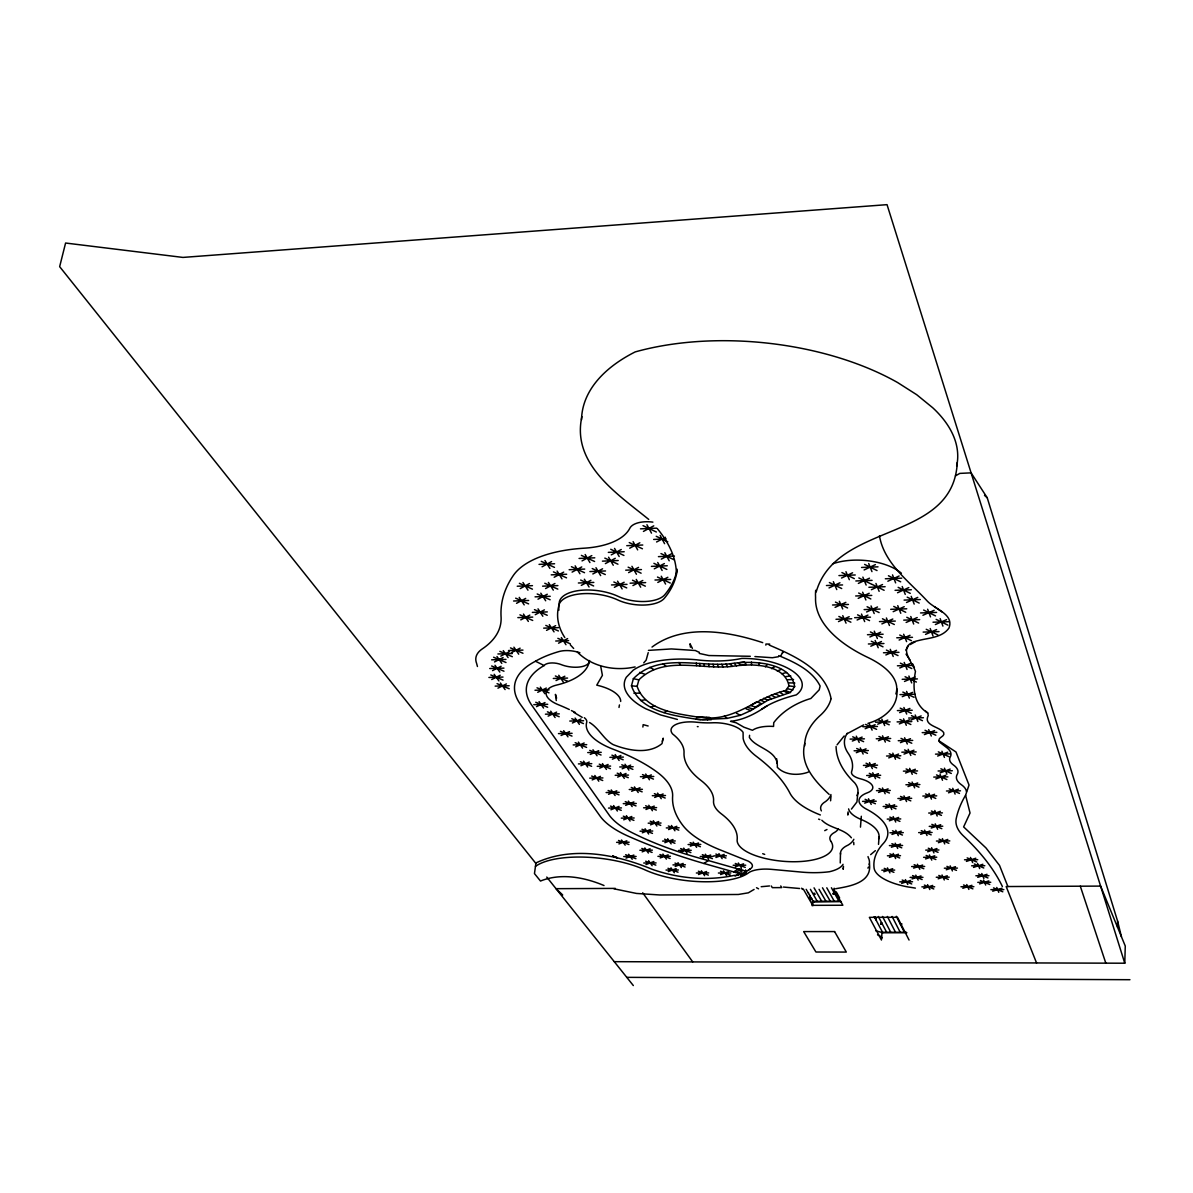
<?xml version="1.0" encoding="UTF-8"?>
<svg xmlns="http://www.w3.org/2000/svg" width="1193" height="1193" viewBox="0 0 1193 1193"><rect width="100%" height="100%" fill="white"/><g stroke="black" fill="none" stroke-linecap="round" stroke-linejoin="round"><path stroke-width="1.5" d="M925.664 711.147L927.751 712.996L928.258 715.502C923.069 725.985 939.547 726.358 943.693 732.636C945.288 736.797 938.13 736.916 938.995 740.838L955.981 751.978L969.029 785.039L965.584 795.239A432.865 164.38 0 0 0 956.234 818.562A90.981 35.641 2.9 0 0 963.512 836.025A569.822 202.78 8.1 0 1 1002.403 886.563M1117.513 927.215L1117.587 921.115L987.237 497.794L971.102 472.86L959.798 473.397L955.444 475.903M614.261 961.677L1124.775 963.213L1125.267 946.049L1100.617 886.101L1006.191 886.548L1036.553 962.96M777.165 763.386L776.658 758.748M788.976 685.9C784.711 663.323 750.352 663.383 732.159 666.38C701.052 670.004 663.8 655.196 638.881 679.846L637.137 686.348C644.981 709.91 675.417 713.444 696.608 716.904L698.546 717.097A36.014 15.434 6.3 0 0 701.946 717.336C733.829 722.317 756.541 697.159 785.695 690.553L788.976 685.9L794.657 686.616C790.825 661.295 750.129 660.4 730.131 663.8C697.711 666.976 658.968 652.66 633.364 678.698L631.47 685.826C640.253 711.759 673.791 715.621 697.219 719.319A41.621 17.835 6.3 0 0 701.141 719.647L727.074 718.395L740.361 715.308L750.829 710.566L767.919 700.216L790.348 692.477L794.657 686.616M957.278 462.496C953.356 542.576 836.636 521.296 816.191 591.937M699.65 665.992L699.814 663.442M896.748 688.644C899.268 706.614 883.595 719.021 867.952 723.346M880.866 923.844L881.672 923.069L881.776 924.128L880.866 923.844L881.776 924.128M881.016 924.128L880.911 923.069M881.627 923.844L881.672 923.069M878.51 844.361L879.077 836.74M874.901 916.686L874.991 917.984L874.26 916.925M876.08 920.057L876.199 918.521M869.399 863.702C872.366 882.835 849.461 886.339 835.771 888.71M860.466 827.137L861.316 816.266M848.059 811.941L847.805 815.043L848.074 813.477M857.901 792.555L856.932 801.95L851.444 809.093M834.086 893.154L834.205 894.288L833.221 893.154M833.34 894.288L833.415 893.482M840.498 852.935L840.245 862.957M838.828 900.998L831.402 887.756M843.466 866.312L843.227 869.309L843.183 868.027M825.78 900.939L819.069 889.322M830.134 900.954L822.484 887.801M814.64 893.274L814.759 894.362L813.775 893.274M814.357 901.968L813.223 901.983L813.104 900.819L812.716 905.338L842.855 905.248L833.788 889.277L834.593 889.277L834.175 888.233M813.894 894.362L813.969 893.602M830.596 800.786L830.984 796.104M808.526 893.423L808.392 892.573M809.57 898.284L809.734 896.435M809.764 898.523L809.898 896.897M810.151 896.226L810.017 895.406M811.016 898.911L810.688 899.731M811.762 899.03L811.628 898.195M812.224 901.729L812.105 905.666M804.768 743.358C799.295 764.445 815.102 781.415 829.135 794.374M765.846 645.13L765.951 644.011L769.709 644.101M745.655 871.144L745.744 870.189M745.923 871.218L745.595 870.279M749.577 735.291L749.368 737.393C756.004 748.742 778.671 749.95 777.314 767.308C784.875 775.331 798.475 775.778 808.317 772.11M642.878 727.044L643.161 724.658L648.142 725.985M639.508 692L639.359 693.133L633.945 693.267M879.45 535.761C884.132 563.603 909.364 581.602 927.468 601.272C934.88 609.191 954.445 614.276 948.927 628.129C942.008 637.703 929.138 637.793 918.714 640.492C896.107 645.428 910.9 659.267 915.463 671.42C912.675 686.437 912.734 703.631 927.751 712.996M619.003 707.449L619.435 704.944M581.886 416.625C571.417 463.943 617.199 493.813 648.724 519.417M677.192 569.24A217.901 102.419 9.3 0 1 664.322 598.304A30.093 13.958 7.2 0 1 617.75 599.945A36.744 16.717 7.6 0 0 579.798 593.935A36.744 16.717 7.6 0 0 558.712 606.417C555.789 617.139 558.786 628.472 564.796 637.524M662.264 741.271L663.204 738.169L661.996 743.627C648.545 754.707 628.055 750.531 613.113 744.596C603.494 739.302 599.05 728.192 589.536 722.481M648.217 652.646L646.144 660.147L643.728 662.861M782.489 653.153L783.085 651.587L780.893 655.628M758.554 665.455L759.553 662.965M837.083 744.805L844.182 735.962M905.905 650.11L908.112 646.338M754.095 889.426L748.339 892.826L738.318 894.482L659.744 894.974L636.48 893.438L614.007 888.815M765.339 666.827L767.397 664.561M652.004 647.068C683.38 623.671 727.984 631.172 762.73 642.654M870.651 854.635L875.379 850.639M748.518 870.025L750.278 868.892A18.238 6.815 5.8 0 0 748.369 861.197L720.11 849.863A117.898 46.005 5.2 0 1 682.963 825.556A216.723 85.389 4.4 0 1 672.613 796.372A101.912 40.13 7.3 0 0 656.985 772.035A152.898 59.531 7.7 0 0 613.381 749.308A61.663 25.649 6.7 0 1 586.688 722.302A15.703 6.532 7.5 0 0 584.316 717.709M677.4 719.439L660.504 714.905L645.875 708.806A71.908 31.063 6.3 0 1 626.325 677.236L633.2 670.198A71.908 31.063 6.3 0 1 696.041 659.729A72.117 32.748 6.3 0 0 741.822 658.417A50.27 21.996 5.7 0 1 792.271 670.869A50.27 21.996 5.7 0 1 796.238 694.908A127.83 53.521 4.5 0 0 767.174 705.749C756.079 713.325 744.208 719.841 730.519 721.333L736.305 722.839L743.836 727.163L752.47 730.28A24.725 10.349 5.4 0 1 773.556 726.433L773.735 722.675C782.623 710.924 796.67 702.632 810.837 698.501L819.218 689.837L820.128 686.005C812.06 670.138 794.463 662.219 778.716 655.598M846.732 733.904L863.747 724.852M663.994 712.609L666.738 710.804M771.647 668.706L774.689 666.738M579.902 652.765A18.372 8.038 7.7 0 0 558.995 651.557A132.035 56.19 6.8 0 0 535.478 661.235A117.376 49.987 7 0 0 520.387 704.317L600.034 816.057A98.288 38.251 6.2 0 0 628.666 836.382A391.692 164.5 4.3 0 0 703.885 863.464L708.388 860.556L746.445 871.367L750.278 868.892M733.65 871.889L738.228 869.026L741.42 869.279M735.827 872.501L740.406 869.652M738.348 873.216L742.926 870.368M761.611 709.119L767.174 705.749M535.597 863.091C572.043 845.718 616.334 854.292 652.243 869.339C678.385 878.466 707.225 881.195 734.381 875.349L734.992 875.707A54.923 20.564 6.1 0 0 736.469 875.319L741.897 873.53A57.711 21.623 6.1 0 0 746.415 871.382L746.281 872.873L740.704 875.423L741.599 873.008M824.721 830.656L826.973 829.493M910.035 644.623L915.389 641.67M542.054 566.794L551.584 561.575M520.237 588.581L529.498 583.541M582.035 560.904L591.817 555.61M554.178 577.248L563.692 572.118M643.43 531.422L653.764 525.845M572.103 572.118L581.752 566.929M516.539 603.315L525.681 598.409M545.559 588.537L554.954 583.496M611.263 554.864L621.255 549.511M629.71 548.198L639.836 542.785M537.998 599.184L547.274 594.233M605.373 563.603L615.26 558.324M592.832 573.967L602.584 568.793M656.582 541.98L665.44 537.282M581.304 585.375L590.908 580.29M520.789 619.868L529.826 615.096M535.254 614.693L544.411 609.862M628.607 572.61L638.553 567.391M661.295 559.129L671.525 553.791M614.365 587.314L624.133 582.244M654.271 568.822L664.382 563.573M632.931 585.569L642.818 580.469M546.543 630.366L555.655 625.669M500.777 656.105L509.456 651.632M511.35 652.675L520.118 648.172M494.513 661.936L503.118 657.507M657.805 582.438L667.841 577.293M492.56 670.615L501.105 666.261M558.548 643.191L567.614 638.598M491.725 679.518L500.21 675.238M497.943 688.152L506.399 683.932M556.042 680.547L564.841 676.237M537.73 692.283L546.349 688.063M536.507 706.644L545.007 702.543M548.109 716.143L556.609 712.117M841.527 578.038L852.592 572.789M864.12 569.956L875.394 564.617M829.031 587.94L839.947 582.78M858.364 583.407L869.488 578.187M572.401 722.988L580.976 718.991M887.846 581.23L899.149 575.98M871.397 589.7L882.552 584.54M835.07 607.356L845.867 602.346M561.083 735.499L569.508 731.607M858.199 598.364L869.205 593.279M897.539 592.742L908.798 587.597M838.485 621.583L849.192 616.706M866.595 611.964L877.526 606.983M575.757 746.803L584.167 742.985M857.126 620.002L867.937 615.096M906.531 602.48L917.76 597.41M893.169 611.681L904.234 606.685M881.895 623.894L892.811 619.018M590.267 754.423L598.707 750.665M869.906 636.973L880.643 632.201M580.946 765.727L589.253 762.044M906.143 622.448L917.208 617.556M922.92 615.275L934.134 610.309M612.382 759.18L620.882 755.452M870.801 646.203L881.463 641.521M599.736 768.128L608.102 764.459M899.134 640.059L910.02 635.302M935.372 624.535L946.586 619.629M925.529 634.378L936.594 629.561M592.175 779.924L600.437 776.345M622.194 768.784L630.679 765.116M885.862 654.972L896.54 650.334M617.646 777.09L626.042 773.467M899.761 667.961L910.408 663.427M642.818 778.507L651.318 774.883M608.549 794.284L616.781 790.795M631.649 791.272L640 787.738M904.488 681.442L915.046 677.013M610.935 809.779L619.048 806.393M625.654 805.35L633.871 801.92M654.689 797.446L663.114 793.956M902.251 696.682L912.675 692.372M645.965 809.495L654.241 806.095M623.7 819.8L631.798 816.489M777.24 671.018L781.161 669.422M899.641 712.624L909.916 708.448M865.164 728.729L875.125 724.688M877.735 724.181L887.801 720.095M852.339 741.047L862.151 737.095M899.328 723.897L909.513 719.797M650.513 824.84L658.7 821.545M910.885 720.065L921.16 715.934M642.326 832.803L650.424 829.567M618.913 843.958L626.832 840.797M878.466 740.719L888.397 736.752M856.32 752.694L866.058 748.831M668.587 829.567L676.834 826.302M900.432 742.642L910.468 738.676M924.381 734.605L934.596 730.578M664.859 842.69L672.986 839.514M626.042 858.125L633.871 855.053M642.147 851.862L650.096 848.745M888.74 757.898L898.583 754.065M865.611 767.278L875.274 763.505M904.011 754.095L913.957 750.218M690.329 846.15L698.531 842.974M868.847 777.344L878.436 773.646M660.176 857.946L668.169 854.859M645.98 864.567L653.853 861.54M680.86 852.026L688.987 848.894M937.638 756.049L947.749 752.172M905.547 773.004L915.359 769.261M675.193 866.446L683.186 863.419M702.453 858.08L710.64 854.993M668.229 871.606L676.148 868.608M878.585 792.435L888.099 788.841M940.188 772.855L950.165 769.097M715.949 857.484L724.181 854.382M908.022 786.575L917.73 782.921M864.686 803.143L874.051 799.623M935.834 778.94L945.736 775.226M743.493 874.38L740.704 875.423L742.001 875.334M698.516 874.514L706.554 871.531M899.999 800.279L909.543 796.73M885.281 808.243L894.69 804.768M735.306 866.849L743.567 863.807M924.903 797.849L934.596 794.27M720.557 874.558L728.684 871.576M948.524 792.808L958.382 789.199M889.322 820.814L898.642 817.414M930.749 814.774L940.323 811.329M891.976 834.444L901.207 831.148M931.226 828.046L940.695 824.691M920.668 834.28L930.033 830.969M891.41 847.239L900.536 844.018M889.441 857.379L898.463 854.233M938.414 842.705L947.794 839.44M739.406 874.439L740.435 874.081M927.692 851.742L936.937 848.536M883.804 871.74L892.692 868.683M650.811 707.106L654.718 705.764M925.559 858.93L934.745 855.784M913.629 868.131L922.666 865.044M912.048 878.943L920.996 875.93M966.434 861.391L975.785 858.229M901.684 883.372L910.557 880.389M946.273 869.772L955.459 866.685M938.175 878.809L947.257 875.781M973.518 867.4L982.853 864.284M923.785 888.382L932.717 885.43M977.738 877.332L987.014 874.29M962.826 888.278L971.937 885.31M979.617 883.909L988.848 880.896M992.725 891.186L1001.941 888.233M737.945 874.901L739.183 874.514M737.856 874.931L734.992 875.707M781.937 673.702L786.575 672.524M778.611 656.702L772.348 657.731L754.93 656.553M635.123 666.917C615.081 671.376 592.071 667.021 577.323 652.019M648.44 650.394L671.361 648.932L695.4 650.513A19.64 8.813 6.2 0 0 699.352 652.303M761.179 886.712L769.53 885.952M640.566 700.515L645.383 699.754M785.546 676.64L790.75 675.924M640.477 528.842L656.732 528.156M653.675 539.445L666.246 538.923M787.976 679.727L793.539 679.488M626.772 545.678L642.773 545.022M608.326 552.374L624.207 551.733M579.067 558.443L594.785 557.817M658.432 556.639L674.418 556.013M602.435 561.142L618.198 560.516M539.042 564.364L554.581 563.752M569.15 569.702L584.704 569.091M651.423 566.377L667.26 565.765M589.909 571.551L605.507 570.955M625.714 570.179L641.446 569.568M551.211 574.847L566.66 574.265M861.57 567.465L878.003 566.839M578.381 582.989L593.831 582.423M654.987 580.022L670.675 579.44M517.24 586.225L532.466 585.659M542.606 586.166L557.892 585.599M630.083 583.183L645.667 582.602M838.947 575.578L855.232 574.981M611.502 584.943L627.011 584.361M885.34 578.769L901.714 578.173M855.828 580.961L872.083 580.365M826.451 585.524L842.571 584.943M535.061 596.843L550.212 596.306M868.892 587.284L885.117 586.702M513.587 601.004L528.633 600.467M895.063 590.326L911.333 589.745M855.694 595.978L871.77 595.411M532.346 612.412L547.304 611.905M904.085 600.094L920.265 599.542M832.55 605L848.447 604.448M517.866 617.616L532.734 617.109M864.12 609.608L880.061 609.086M890.724 609.325L906.74 608.788M920.534 612.934L936.594 612.412M854.65 617.691L870.472 617.169M543.695 628.144L558.503 627.652M835.995 619.286L851.742 618.764M903.742 620.136L919.669 619.629M879.465 621.583L895.302 621.076M933.015 622.209L949.017 621.702M555.729 641.014L568.599 640.611M923.158 632.096L939.01 631.604M867.475 634.706L883.133 634.214M896.763 637.793L912.466 637.316M508.501 650.528L522.966 650.096M497.913 653.973L512.304 653.54M868.385 643.981L883.938 643.519M491.65 659.818L505.966 659.401M883.476 652.765L898.97 652.317M489.726 668.527L503.938 668.125M897.434 665.783L912.809 665.366M488.906 677.46L502.999 677.072M553.313 678.474L567.57 678.086M495.155 686.124L509.172 685.751M696.608 716.904L709.373 717.351L711.222 719.737L702.453 719.722M902.176 679.309L917.402 678.921M535.001 690.255L549.078 689.882M899.969 694.609L915.016 694.237M533.793 704.66L547.706 704.317M545.44 714.189L559.263 713.861M897.39 710.596L912.227 710.253M569.777 721.049L583.601 720.736M908.663 718.052L923.442 717.724M875.483 722.183L890.112 721.869M897.106 721.899L911.81 721.586M862.897 726.761L877.451 726.448M558.473 733.606L572.118 733.307M922.204 732.636L936.848 732.338M850.087 739.108L864.448 738.825M573.177 744.924L586.732 744.656M876.244 738.78L890.679 738.482M898.24 740.704L912.72 740.406M587.731 752.574L601.242 752.321M854.099 750.8L868.325 750.531M609.891 757.346L623.387 757.093M901.833 752.186L916.179 751.918M935.506 754.14L949.926 753.872M886.563 756.019L900.819 755.751M578.426 763.908L591.773 763.669M597.231 766.324L610.607 766.085M619.734 766.965L633.155 766.726M863.419 765.414L877.511 765.175M615.2 775.301L628.502 775.077M903.414 771.155L917.536 770.917M938.101 770.991L952.327 770.753M640.387 776.703L653.764 776.494M589.7 778.149L602.912 777.925M866.67 775.51L880.658 775.286M933.746 777.09L947.883 776.867M905.919 784.755L919.892 784.547M629.233 789.512L642.416 789.319M606.119 792.54L619.212 792.346M876.452 790.646L890.276 790.437M946.481 791.004L960.484 790.81M652.317 795.701L665.5 795.522M922.83 796.059L936.729 795.865M897.911 798.505L911.691 798.311M623.268 803.635L636.272 803.456M862.569 801.383L876.229 801.204M608.534 808.079L621.449 807.915M643.609 807.795L656.612 807.631M883.178 806.498L896.838 806.334M928.706 813.044L942.41 812.88M621.329 818.13L634.169 817.98M887.249 819.099L900.76 818.935M648.187 823.185L661.041 823.036M666.305 827.927L679.13 827.778M929.228 826.361L942.768 826.212M640.015 831.178L652.75 831.029M889.933 832.774L903.295 832.639M918.655 832.61L932.091 832.46M662.592 841.08L675.268 840.961M616.602 842.347L629.143 842.228M936.445 841.05L949.822 840.916M688.093 844.54L700.783 844.42M889.396 845.598L902.609 845.479M639.866 850.266L652.377 850.162M678.623 850.43L691.239 850.326M925.723 850.117L938.966 849.998M623.76 856.559L636.152 856.455M657.939 856.365L670.421 856.276M713.757 855.903L726.388 855.799M700.261 856.514L712.847 856.41M887.428 855.784L900.506 855.679M923.606 857.32L936.759 857.215M964.526 859.78L977.753 859.676M643.743 863.016L656.105 862.927M672.986 864.895L685.408 864.806M733.158 865.283L745.729 865.193M971.624 865.805L984.807 865.715M911.661 866.55L924.679 866.461M666.022 870.07L678.37 869.98M944.349 868.191L957.427 868.101M881.821 870.174L894.72 870.085M696.354 872.993L708.731 872.903M718.41 873.022L730.847 872.948M975.874 875.766L988.937 875.692M910.11 877.392L922.979 877.317M936.266 877.243L949.225 877.168M899.746 881.836L912.556 881.761M977.768 882.358L990.757 882.283M615.334 888.397L556.013 888.681L562.708 894.974M921.876 886.861L934.671 886.802M960.961 886.742L973.861 886.682M990.891 889.665L1003.835 889.605M813.715 894.034L814.759 894.362M833.161 893.96L834.205 894.288M840.558 901.207L813.059 901.297L806.17 889.337M841.378 901.625L813.223 901.983M881.06 923.352L881.821 923.352M900.119 923.829L901.654 923.814M900.998 924.128L901.804 924.128M882.552 932.315L906.367 932.3M906.874 932.702L881.97 932.702L881.448 940.024L869.354 917.342L897.509 917.298L909.051 940.039M626.772 977.35L1129.95 979.707M789.125 682.843L794.851 683.097M750.322 656.284L708.866 655.539L699.232 653.406M799.668 888.502L783.398 887.055M697.353 726.612L698.144 726.671M696.101 719.2L701.141 719.647M631.47 685.826L637.137 686.348M633.364 678.698L638.881 679.846M787.529 688.779L792.972 689.942M703.885 863.464L741.33 874.066M747.877 707.449L752.843 708.97M639.567 672.39L644.563 674.105M746.102 708.881L750.829 710.566M762.715 853.696L764.698 854.397M612.77 856.067L617.363 857.767M818.592 819.129L819.83 819.576M612.665 856.037L617.154 857.722M645.681 861.212L655.822 865.149M625.669 854.725L635.914 858.706M667.991 868.28L678.042 872.187M659.923 854.531L670.108 858.528M641.819 848.417L652.094 852.443M698.382 871.203L708.344 875.11M618.526 840.469L628.92 844.54M674.984 863.091L685.065 867.028M720.483 871.248L730.414 875.155M702.334 854.665L712.445 858.677M680.666 848.566L690.866 852.607M623.313 816.161L633.915 820.396M690.165 842.661L700.41 846.732M715.86 854.054L725.955 858.065M735.291 863.464L745.267 867.43M642.013 829.254L652.467 833.4M664.605 839.186L674.925 843.287M650.215 821.216L660.728 825.422M610.503 806.08L621.225 810.36M668.348 825.988L678.787 830.164M769.202 645.055C793.912 655.643 825.347 669.348 831.074 698.651M608.117 790.482L619.003 794.866M645.637 805.782L656.314 810.092M625.266 801.607L636.018 805.931M760.016 700.023L764.519 701.842M591.668 776.032L602.733 780.52M654.405 793.643L665.172 798.042M631.276 787.44L642.147 791.854M604.016 885.534C584.376 877.228 560.799 872.784 540.489 881.045L534.464 873.589L535.866 863.419L59.65 266.65L65.585 243.029L182.932 257.42L887.04 204.659L1124.775 963.213M599.244 764.161L610.398 768.724M617.228 773.168L628.264 777.672M580.409 761.745L591.624 766.324M785.695 690.553L790.348 692.477M902.191 880.046L911.72 883.968M621.792 764.802L632.901 769.381M642.49 774.585L653.451 779.089M560.442 731.324L571.999 736.096M611.934 755.139L623.164 759.777M884.252 868.355L893.915 872.337M924.351 885.087L933.791 888.979M575.175 742.687L586.583 747.4M589.745 750.367L601.063 755.02M912.585 875.587L922.129 879.554M889.903 853.905L899.686 857.991M963.526 884.967L972.891 888.874M547.423 711.818L559.189 716.739M914.166 864.701L923.814 868.728M938.802 875.438L948.301 879.405M497.063 683.649L509.202 688.749M535.761 702.259L547.647 707.24M571.805 718.708L583.452 723.584M926.156 855.441L935.849 859.527M946.914 866.357L956.488 870.383M980.378 880.553L989.758 884.505M490.815 674.955L503.058 680.114M891.902 843.69L901.759 847.835M993.515 887.89L1002.806 891.797M491.65 665.992L503.983 671.212M978.484 873.947L987.938 877.944M536.999 687.794L549.004 692.865M974.263 863.956L983.793 867.997M892.468 830.82L902.445 835.055M928.288 848.208L938.056 852.339M967.15 857.901L976.754 861.987M493.604 657.239L506.011 662.518M889.814 817.086L899.91 821.41M921.25 830.626L931.181 834.876M499.882 651.363L512.334 656.702M939.055 839.111L948.867 843.302M555.371 675.969L567.465 681.143M885.758 804.44L895.988 808.854M931.852 824.363L941.814 828.658M865.104 799.31L875.423 803.739M510.5 647.903L522.966 653.257M763.55 698.337L767.919 700.216M900.536 796.417L910.796 800.876M931.375 811.001L941.456 815.386M879.047 788.528L889.426 793.032M519.939 614.842L532.704 620.449M925.529 793.956L935.774 798.445M869.279 773.332L879.823 777.955M557.862 638.344L570.314 643.788M866.043 763.207L876.676 767.889M908.589 782.608L918.968 787.171M545.812 625.415L558.413 630.948M856.723 748.518L867.505 753.305M515.674 598.17L528.618 603.897M534.464 609.623L547.244 615.275M906.113 768.948L916.612 773.616M949.24 788.871L959.47 793.42M537.208 593.98L550.137 599.766M852.741 736.797L863.628 741.658M889.247 753.752L899.925 758.509M936.505 774.913L946.884 779.536M904.577 749.92L915.255 754.707M940.874 768.784L951.313 773.452M519.373 583.317L532.451 589.163M865.596 724.39L876.587 729.341M544.783 583.258L557.802 589.118M878.943 736.454L889.799 741.315M938.324 751.858L948.912 756.66M900.998 738.378L911.78 743.239M580.663 580.066L593.637 585.957M553.433 571.879L566.541 577.844M878.227 719.797L889.217 724.792M925.037 730.28L935.834 735.216M899.91 719.498L910.855 724.509M541.264 561.351L554.491 567.376M613.858 582.005L626.728 587.91M571.432 566.705L584.54 572.7M900.208 708.15L911.258 713.235M592.235 568.554L605.283 574.549M911.497 715.636L922.457 720.676M581.394 555.386L594.591 561.485M632.499 580.23L645.338 586.151M902.847 692.089L914.032 697.294M628.144 567.167L641.118 573.192M604.821 558.1L617.944 564.185M767.278 696.712L771.498 698.666M610.741 549.287L623.924 555.446M657.477 577.054L670.272 583.019M653.913 563.335L666.857 569.404M629.248 542.561L642.445 548.78M905.084 676.729L916.403 682.053M900.357 663.144L911.81 668.557M660.982 553.567L674 559.711M871.293 641.252L882.999 646.815M886.399 650.066L898.001 655.583M643.027 525.636L656.359 532.003M656.225 536.283L667.782 541.786M838.873 616.453L850.877 622.194M870.398 631.932L882.179 637.569M835.443 602.107L847.582 607.953M857.573 614.842L869.548 620.614M899.746 635.034L911.437 640.671M882.447 618.764L894.318 624.506M867.087 606.73L879.107 612.561M858.662 593.025L870.83 598.961M906.784 617.288L918.625 623.059M926.23 629.293L937.922 634.974M829.374 582.542L841.706 588.537M893.751 606.432L905.726 612.277M871.919 584.302L884.132 590.296M858.841 577.949L871.144 584.003M923.636 610.055L935.491 615.886M841.93 572.551L854.322 578.635M936.132 619.376L947.883 625.132M907.187 597.156L919.192 603.076M535.478 661.235L544.157 665.53A11.319 4.906 7.8 0 1 561.157 664.59A18.372 8.038 7.7 0 0 589.357 661.429A22.056 9.648 7.2 0 1 589.596 660.534M864.612 564.393L877.034 570.552M898.15 587.344L910.274 593.339M888.427 575.742L900.685 581.826M771.185 695.161L775.256 697.189M649.738 667.349L653.853 669.527M736.484 713.265L740.361 715.308M775.286 693.7L779.193 695.787M779.551 692.313L783.294 694.46M573.922 712.415L582.214 717.366M783.98 691.015L787.544 693.208M942.202 612.069L934.551 606.775M663.189 663.964L666.112 666.44M724.36 716.083L727.074 718.395M984.493 495.363L987.237 497.794M821.843 820.247C830.089 828.598 843.809 828.389 851.384 837.784M570.343 644.876L573.654 648.47M734.217 663.397L736.558 665.948M692.402 648.395L690.001 643.743L690.434 647.188M546.752 877.064L633.334 985.567M730.131 663.8L732.159 666.38M657.343 528.663C668.065 541.562 676.58 557.414 676.371 574.594M642.699 892.796L692.715 961.901M494.141 674.269L498.928 680.964M500.374 682.978L505.101 689.584M628.651 854.263L632.215 859.273M495.006 665.291L499.822 672.077M621.538 839.991L625.177 845.136M496.974 656.523L501.821 663.397M503.282 650.647L508.114 657.582M539.072 701.603L543.546 708.045M648.649 860.75L652.124 865.715M583.586 761.164L587.672 767.024M613.59 805.543L617.392 811.016M550.704 711.177L555.103 717.53M563.692 730.698L567.957 736.856M594.83 775.465L598.811 781.206M644.831 847.94L648.366 853.025M626.385 815.654L630.098 821.023M513.915 647.173L518.716 654.167M578.411 742.091L582.572 748.13M540.325 687.108L544.858 693.7M611.248 789.93L615.111 795.537M662.935 854.069L666.365 859.109M645.07 828.747L648.664 834.011M670.973 867.833L674.328 872.754M628.398 801.085L632.141 806.587M592.981 749.771L597.052 755.751M602.45 763.58L606.432 769.44M575.101 718.067L579.366 724.36M906.009 654.122L909.961 659.953M677.982 862.628L681.337 867.594M653.317 820.709L656.896 826.048M620.42 772.602L624.297 778.373M634.437 786.888L638.21 792.525M558.756 675.268L563.26 681.993M667.662 838.709L671.137 843.883M615.185 754.558L619.137 760.508M648.783 805.26L652.422 810.733M725.941 664.098L727.67 666.693M625.013 764.221L628.905 770.081M523.459 614.067L528.335 621.419M683.723 848.089L687.093 853.189M701.38 870.756L704.616 875.662M671.45 825.481L674.94 830.79M519.223 597.365L524.204 604.896M549.332 624.64L554.044 631.887M538.013 608.833L542.845 616.244M645.696 774.018L649.469 779.79M657.582 793.106L661.235 798.699M561.351 637.584L565.974 644.712M693.237 842.169L696.593 847.328M522.966 582.482L527.977 590.177M705.391 854.188L708.657 859.258M540.802 593.175L545.678 600.765M723.51 870.786L726.656 875.707M548.422 582.423L553.298 590.132M718.932 853.591L722.138 858.662M544.947 560.486L549.913 568.435M557.101 571.044L561.978 578.873M738.348 863.001L741.464 867.997M575.13 565.84L579.932 573.758M771.304 885.996L772.303 887.652L781.728 887.607L780.744 885.952M584.361 579.216L589.059 586.986M585.152 554.506L589.938 562.559M595.963 567.704L600.661 575.608M617.586 581.17L622.12 588.939M608.594 557.22L613.262 565.258M812.91 905.666L803.262 888.994L802.412 889.426L801.681 888.174M678.981 662.473L680.487 665.097M810.42 889.352L817.25 901.282M614.544 548.407L619.197 556.534M636.242 579.395L640.686 587.195M631.932 566.302L636.436 574.251M814.058 887.846L821.679 901.267M633.095 541.667L637.673 549.884M826.779 887.786L834.265 901.222M661.25 576.219L665.575 584.063M836.308 891.902L839.648 897.986M657.731 562.47L662.13 570.478M721.69 664.277L723.107 666.872M664.829 552.687L669.213 560.799M646.934 524.711L651.497 533.137M660.132 535.374L664.59 543.68M874.35 916.776L882.76 932.702M878.346 916.478L886.653 932.315M882.507 916.463L890.753 932.3M887.353 916.463L895.525 932.3M892.081 916.448L900.208 932.3M896.301 916.284L904.443 932.3M706.42 717.44L707.613 719.841M887.458 867.893L889.948 872.903M893.154 853.427L895.645 858.572M905.383 879.599L907.769 884.52M868.489 798.758L871.218 804.41M912.556 663.755L914.405 667.588M895.182 843.197L897.688 848.447M895.794 830.313L898.329 835.682M915.792 875.14L918.148 880.106M860.257 747.907L863.135 754.051M869.533 762.61L872.337 768.605M856.291 736.17L859.214 742.419M872.739 772.751L875.513 778.671M893.169 816.564L895.749 822.052M882.477 787.962L885.161 793.733M927.558 884.639L929.824 889.531M889.158 803.903L891.782 809.525M917.417 864.239L919.788 869.309M869.205 723.748L872.113 730.131M903.966 795.865L906.546 801.562M929.436 854.963L931.778 860.123M942.038 874.976L944.289 879.972M882.537 735.813L885.34 742.091M924.605 830.119L927.021 835.503M931.599 847.716L933.94 852.95M892.796 753.141L895.525 759.255M881.851 719.14L884.699 725.583M950.195 865.879L952.417 870.95M912.078 782.041L914.643 787.872M842.765 615.648L846.046 623.164M909.633 768.367L912.242 774.332M839.365 601.287L842.705 608.952M942.395 838.604L944.722 843.928M935.237 823.841L937.623 829.299M833.355 581.692L836.77 589.581M934.805 810.465L937.206 816.042M966.762 884.52L968.88 889.426M908.156 749.293L910.811 755.452M928.989 793.405L931.465 799.131M904.607 737.751L907.306 744.014M903.563 718.842L906.307 725.299M861.495 614.052L864.686 621.598M903.906 707.479L906.68 714.055M875.14 640.492L878.212 647.754M845.956 571.686L849.327 579.694M717.381 664.337L718.484 666.947M874.275 631.157L877.362 638.523M970.476 857.424L972.638 862.584M862.658 592.205L865.894 599.99M906.591 691.403L909.379 698.144M871.039 605.925L874.201 613.56M981.779 873.485L983.852 878.51M977.574 863.478L979.692 868.579M940.039 774.332L942.5 780.252M915.18 714.98L917.879 721.482M983.643 880.106L985.701 885.057M862.867 577.099L866.148 585.047M890.261 649.32L893.214 656.493M908.887 676.028L911.691 682.933M928.691 729.639L931.301 736.006M944.438 768.188L946.884 774.182M952.745 788.305L955.116 794.106M941.933 751.247L944.438 757.406M996.766 887.443L998.765 892.334M886.384 617.959L889.441 625.475M904.19 662.413L907.053 669.467M868.698 563.514L871.964 571.626M875.945 583.452L879.137 591.34M903.653 634.258L906.591 641.61M897.747 605.626L900.775 613.277M1007.891 886.548L999.54 865.447L985.97 847.925L963.631 826.913L970.043 813.015L965.584 795.239M892.513 574.877L895.63 582.885M910.766 616.498L913.689 624.043M902.206 586.509L905.248 594.382M911.213 596.336L914.196 604.105M930.197 628.517L933.001 635.944M927.647 609.235L930.51 616.885M940.144 618.585L942.917 626.116M1080.306 886.205L1105.822 963.169M556.594 698.144L555.431 694.386L556.266 700.545M713.026 664.277L713.817 666.887M477.439 666.499L476.544 663.159A52.253 22.592 8.1 0 1 482.33 648.873A151.765 67.047 10.2 0 0 501.075 616.826A297.877 134.809 5.2 0 1 513.378 575.399A112.932 51.866 7.3 0 1 584.063 548.198A71.595 34.836 8.3 0 0 629.874 528.156A21.981 10.662 7.1 0 1 652.884 522.131M1117.587 921.115L1121.435 936.744M600.72 666.32L602.405 675.357L596.754 685.155A32.852 13.943 7.4 0 1 620.673 701.454M708.642 664.113L709.104 666.708M696.294 663.04L696.503 665.619M704.228 663.83L704.377 666.41M853.726 842.407L853.845 844.674M751.441 662.04L751.53 664.635M830.939 841.348A49.047 18.745 5.3 0 1 813.969 859.721A49.047 18.745 5.3 0 1 760.195 857.126A44.424 16.956 5.3 0 1 737.155 839.723A115.542 44.096 6.8 0 0 721.377 813.88A57.264 22.592 5.5 0 1 713.548 801.07A89.878 35.417 6.8 0 0 700.932 780.401A120.553 49.465 5.1 0 1 684.021 752.708A78.723 32.241 7.1 0 0 679.085 740.167L677.699 738.586A78.723 32.241 7.1 0 0 672.569 733.934A24.486 10.23 6.2 0 1 695.459 722.108A48.749 20.892 6.3 0 0 713.548 722.749A24.576 10.275 6 0 1 743.09 732.353L743.15 738.422A91.786 38.415 4.8 0 0 756.407 756.362A265.681 103.537 7.7 0 1 789.885 793.062A86.522 34.791 4.5 0 0 820.366 814.968M830.895 841.348A29.482 11.348 4.6 0 1 834.369 832.535A27.782 10.812 5.1 0 0 838.187 828.956M559.278 605.403A159.43 73.027 6.2 0 1 559.204 602.897A36.729 16.747 7.6 0 1 580.275 590.371A36.729 16.747 7.6 0 1 618.198 596.396A30.079 13.988 7.2 0 0 664.755 594.74A217.752 102.628 9.4 0 0 676.819 570.791M535.448 866.386A68.717 24.814 6.9 0 1 645.13 869.936A66.062 24.725 6.1 0 0 734.694 878.704A57.741 21.578 6.1 0 0 748.876 872.575A24.635 9.097 5.4 0 1 771.364 869.339L799.429 871.904A54.848 20.833 5.2 0 0 829.448 871.725A38.787 14.644 5.1 0 0 843.048 864.314M956.652 466.06A171.479 89.192 5.5 0 0 932.747 407.767L916.701 394.704L897.643 382.565A210.594 108.712 5.9 0 0 635.168 351.92A204.749 107.057 5.5 0 0 581.528 419.787M815.699 590.267A207 96.827 2.6 0 0 815.58 597.499A163.411 76.277 3.1 0 0 867.848 657.447A89.102 39.086 5.1 0 1 895.868 693.938M836.099 746.46A212.145 88.088 2.7 0 0 854.665 782.847A61.007 24.531 5.2 0 1 856.932 795.642M848.596 808.899A37.52 14.853 4.4 0 0 861.063 819.442A53.253 20.609 4.9 0 1 878.63 838.933M868.012 856.589A59.635 22.652 4.1 0 0 868.951 859.079A75.517 28.513 5.2 0 1 869.22 864.836M868.474 867.043A75.517 28.513 5.2 0 1 867.922 868.116M840.543 854.203A38.877 14.763 4.5 0 1 847.94 845.166A47.974 18.536 5.1 0 0 853.83 839.275M821.38 810.882A32.658 12.914 4.7 0 1 825.422 801.651A57.398 23.025 5.4 0 0 830.925 794.523M804.693 745.849A181.873 75.577 3.3 0 1 805.707 737.542A185.109 76.904 3.3 0 1 820.277 715.397A135.599 59.024 6.3 0 0 830.939 699.217M558.906 610.19A159.534 72.877 6.2 0 1 558.712 606.417M832.535 563.886A45.259 21.489 4.5 0 1 901.386 573.236M756.496 887.726A68.523 19.207 4.5 0 1 758.554 888.815M915.374 888.129A48.078 13.585 3.2 0 0 908.305 887.01A49.539 18.611 4.1 0 1 874.096 868.072A181.44 68.016 3 0 1 883.282 843.54A86.731 33.672 5.2 0 0 866.521 809.182A30.615 12.198 4.3 0 1 867.192 792.868A21.086 8.515 4.7 0 0 860.436 778.805A15.3 6.248 4.5 0 1 851.593 771.677A104.402 42.873 5.7 0 0 848.104 753.126A87.641 36.655 3.8 0 1 847.224 733.277M708.388 860.556A242.597 97.975 5.1 0 1 634.542 833.892A100.406 39.16 6.1 0 1 609.787 815.937L531.079 704.243A112.246 47.795 6.9 0 1 544.157 665.53M589.357 661.429A90.25 39.384 8.5 0 1 556.579 685.08A28.423 12.064 7.5 0 0 558.309 704.705A131.752 53.193 8.3 0 1 569.329 709.537M882.82 932.628A53.297 14.644 3.2 0 1 875.662 930.749M877.511 934.85A28.945 7.755 3.5 0 1 882.283 937.832M571.402 710.551A131.752 53.193 8.3 0 1 575.458 712.594M966.449 791.764A33.523 13.526 3.9 0 0 961.379 784.726A32.986 13.451 3.3 0 1 957.233 774.376A29.288 12.019 3.9 0 0 953.49 765.041A25.321 10.483 3.4 0 1 950.254 756.959A29.601 12.333 4 0 0 946.407 747.385L940.442 742.807A12.765 5.369 3.6 0 1 938.995 740.838M756.675 701.782L750.606 705.51L755.452 707.091L761.298 703.527L756.675 701.782M744.298 661.817L738.228 662.876L740.853 665.396L746.236 664.471L744.298 661.817M834.578 931.569L803.664 931.584L815.937 952.014L846.314 952.074L834.578 931.569"/></g></svg>
